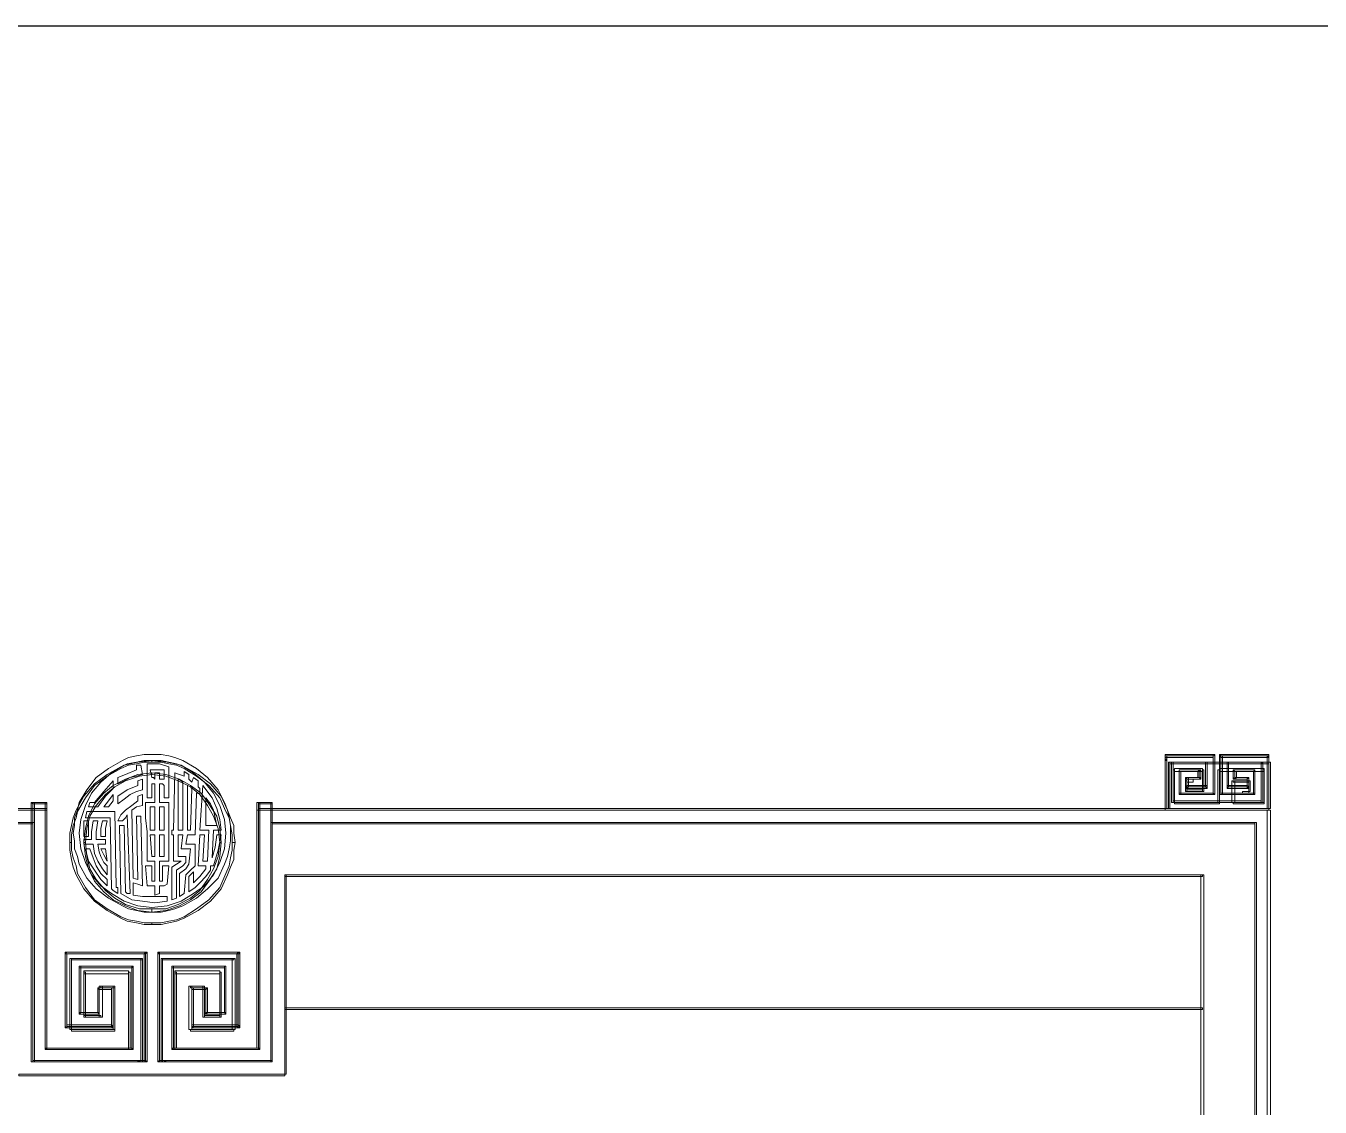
# Model space of a CAD drawing. Extents: x -66030 to 95157, y -13132 to 45879.
# Drawn here: x 85662 to 88934, y 43146 to 45879 of the extents above; entities that cross this region are included whole.
import ezdxf

# ---------------------------------------------------------------- set-up
doc = ezdxf.new("R2010")
doc.units = 0
doc.header["$LTSCALE"] = 100
doc.header["$MEASUREMENT"] = 0
doc.layers.get('0').update_dxf_attribs({"linetype": 'CONTINUOUS'})
doc.layers.add('3', color=11, linetype='CONTINUOUS')

msp = doc.modelspace()

# ---------------------------------------------------------------- linework, layer by layer
at = {"lineweight": 0}
for points in [[(85777.1, 43815), (85777.1, 43815), (85777.1, 43834.5), (85781, 43857.9), (85788.8, 43877.5), (85792.7, 43893.1), (85812.2, 43928.2), (85835.6, 43959.5), (85866.9, 43982.9), (85902, 44002.4), (85921.6, 44010.3), (85941.1, 44014.2), (85960.6, 44018.1), (85980.2, 44018.1), (85980.2, 44022), (85960.6, 44022), (85941.1, 44018.1), (85917.7, 44014.2), (85902, 44006.4), (85866.9, 43986.8), (85835.6, 43963.4), (85808.3, 43932.1), (85788.8, 43897), (85781, 43877.5), (85777.1, 43857.9), (85773.1, 43838.4), (85773.1, 43815), (85773.1, 43815)], [(85980.2, 44037.6), (86003.6, 44037.6), (86023.1, 44033.7), (86038.7, 44029.8), (86058.3, 44022), (86093.4, 44002.4), (86120.8, 43979), (86148.1, 43947.8), (86163.7, 43916.5), (86171.6, 43897), (86175.5, 43877.5), (86179.4, 43857.9), (86179.4, 43838.4), (86179.4, 43818.9), (86175.5, 43799.3), (86171.6, 43779.8), (86163.7, 43760.3), (86148.1, 43725.1), (86120.8, 43697.8), (86093.4, 43674.3), (86058.3, 43654.8), (86038.7, 43647), (86023.1, 43643.1), (86003.6, 43639.2), (85980.2, 43639.2), (85960.6, 43639.2), (85941.1, 43643.1), (85921.6, 43647), (85905.9, 43654.8), (85870.8, 43674.3), (85839.5, 43697.8), (85816.1, 43725.1), (85796.6, 43760.3), (85792.7, 43779.8), (85784.9, 43799.3), (85784.9, 43818.9), (85781, 43838.4), (85784.9, 43857.9), (85784.9, 43877.5), (85792.7, 43897), (85796.6, 43916.5), (85816.1, 43947.8), (85839.5, 43979), (85870.8, 44002.4), (85905.9, 44022), (85921.6, 44029.8), (85941.1, 44033.7), (85960.6, 44037.6), (85980.2, 44037.6)], [(85980.2, 44022), (86019.2, 44018.1), (86054.4, 44010.3), (86085.6, 43990.7), (86113, 43967.3), (86136.4, 43940), (86152, 43908.7), (86163.7, 43873.5), (86167.6, 43838.4), (86163.7, 43799.3), (86152, 43764.2), (86136.4, 43732.9), (86113, 43705.6), (86085.6, 43686.1), (86054.4, 43666.5), (86019.2, 43654.8), (85980.2, 43650.9), (85945, 43654.8), (85909.9, 43666.5), (85878.6, 43686.1), (85851.3, 43705.6), (85827.8, 43732.9), (85812.2, 43764.2), (85800.5, 43799.3), (85796.6, 43838.4), (85800.5, 43873.5), (85812.2, 43908.7), (85827.8, 43940), (85851.3, 43967.3), (85878.6, 43990.7), (85909.9, 44010.3), (85945, 44018.1), (85980.2, 44022)], [(85894.2, 43963.4), (85909.9, 43971.2), (85925.5, 43979), (85941.1, 43982.9), (85956.7, 43986.8), (85952.8, 44010.3), (85941.1, 44010.3), (85941.1, 43998.5), (85913.8, 43986.8), (85894.2, 43979), (85894.2, 43963.4)], [(85999.7, 43717.3), (86003.6, 43717.3), (86007.5, 43717.3), (86007.5, 43756.4), (86023.1, 43756.4), (86019.2, 43709.5), (86011.4, 43705.6), (85999.7, 43705.6), (85999.7, 43686.1), (85988, 43682.2), (85988, 43705.6), (85976.3, 43705.6), (85968.4, 43705.6), (85964.5, 43756.4), (85980.2, 43756.4), (85980.2, 43717.3), (85988, 43717.3), (85988, 43768.1), (85980.2, 43768.1), (85980.2, 43768.1), (85968.4, 43768.1), (85968.4, 43803.2), (85968.4, 43842.3), (85964.5, 43877.5), (85964.5, 43916.5), (85964.5, 43916.5), (85964.5, 43916.5), (85988, 43916.5), (85988, 43963.4), (85984.1, 43963.4), (85980.2, 43963.4), (85980.2, 43928.2), (85968.4, 43928.2), (85968.4, 44014.2), (85968.4, 44014.2), (85968.4, 44014.2), (85999.7, 44014.2), (86023.1, 44006.4), (86023.1, 44006.4), (86023.1, 44006.4), (86023.1, 43928.2), (86011.4, 43928.2), (86011.4, 43959.5), (86007.5, 43963.4), (85999.7, 43963.4), (85999.7, 43916.5), (86023.1, 43916.5), (86023.1, 43904.8), (86023.1, 43904.8), (86023.1, 43768.1), (86011.4, 43768.1), (86011.4, 43768.1), (85999.7, 43768.1), (85999.7, 43717.3)], [(85980.2, 44018.1), (85980.2, 44018.1), (86003.6, 44018.1), (86023.1, 44014.2), (86042.7, 44010.3), (86062.2, 44002.4), (86093.4, 43982.9), (86124.7, 43959.5), (86152, 43928.2), (86167.6, 43893.1), (86175.5, 43877.5), (86179.4, 43857.9), (86183.3, 43834.5), (86183.3, 43815), (86191.1, 43815), (86187.2, 43838.4), (86187.2, 43857.9), (86179.4, 43877.5), (86171.6, 43897), (86155.9, 43932.1), (86128.6, 43963.4), (86097.3, 43986.8), (86062.2, 44006.4), (86042.7, 44014.2), (86023.1, 44018.1), (86003.6, 44022), (85980.2, 44022), (85980.2, 44022)], [(85980.2, 44018.1), (85980.2, 44022), (85980.2, 44022), (85980.2, 44022), (85980.2, 44022), (85980.2, 44022), (85980.2, 44022), (85980.2, 44022)], [(88542.5, 44033.7), (88542.5, 44029.8), (88663.6, 44029.8), (88663.6, 44037.6), (88542.5, 44037.6), (88542.5, 44033.7), (88542.5, 44037.6), (88542.5, 44037.6), (88542.5, 44033.7)], [(88542.5, 44033.7), (88542.5, 44033.7), (88542.5, 44033.7), (88542.5, 44033.7), (88542.5, 44033.7), (88542.5, 44033.7), (88542.5, 44037.6), (88542.5, 44037.6), (88542.5, 44033.7)], [(88562, 43916.5), (88562, 44018.1), (88647.9, 44018.1), (88647.9, 43955.6), (88597.2, 43955.6), (88597.2, 43979), (88628.4, 43979), (88628.4, 43994.6), (88577.6, 43994.6), (88577.6, 43936), (88663.6, 43936), (88663.6, 44033.7), (88542.5, 44033.7), (88542.5, 44025.9), (88542.5, 44025.9), (88542.5, 43990.7), (88542.5, 43963.4), (88542.5, 43932.1), (88542.5, 43900.9), (88608.9, 43900.9), (88675.3, 43900.9), (88737.8, 43900.9), (88804.2, 43900.9), (88804.2, 43932.1), (88804.2, 43967.3), (88804.2, 43998.5), (88804.2, 44033.7), (88683.1, 44033.7), (88683.1, 43936), (88769, 43936), (88769, 43994.6), (88718.2, 43994.6), (88718.2, 43979), (88749.5, 43979), (88749.5, 43955.6), (88698.7, 43955.6), (88698.7, 44018.1), (88784.6, 44018.1), (88784.6, 43916.5), (88730, 43916.5), (88675.3, 43916.5), (88620.6, 43916.5), (88562, 43916.5)], [(88542.5, 44022), (88546.4, 44025.9), (88546.4, 44033.7), (88542.5, 44033.7), (88542.5, 44025.9), (88542.5, 44022), (88542.5, 44022), (88546.4, 44022), (88546.4, 44025.9)], [(88542.5, 44025.9), (88542.5, 44022), (88542.5, 44022), (88542.5, 44029.8), (88542.5, 44029.8), (88542.5, 44025.9), (88542.5, 44029.8), (88542.5, 44029.8), (88542.5, 44025.9)], [(88542.5, 43900.9), (88546.4, 43900.9), (88546.4, 43932.1), (88546.4, 43963.4), (88546.4, 43990.7), (88546.4, 44025.9), (88542.5, 44025.9), (88542.5, 43990.7), (88542.5, 43963.4), (88542.5, 43932.1), (88542.5, 43900.9), (88542.5, 43897), (88542.5, 43900.9), (88542.5, 43897), (88542.5, 43897)], [(88554.2, 43900.9), (88554.2, 44018.1), (88550.3, 44018.1), (88550.3, 43900.9)], [(88554.2, 44014.2), (88804.2, 44014.2), (88804.2, 44018.1), (88554.2, 44018.1)], [(88562, 44018.1), (88558.1, 44018.1), (88558.1, 43916.5), (88562, 43916.5), (88562, 44018.1), (88562, 44018.1), (88562, 44018.1), (88558.1, 44018.1), (88558.1, 44018.1)], [(88647.9, 44018.1), (88647.9, 44018.1), (88562, 44018.1), (88562, 44014.2), (88647.9, 44014.2), (88647.9, 44018.1), (88647.9, 44018.1), (88647.9, 44018.1), (88647.9, 44018.1)], [(88644, 44018.1), (88647.9, 44018.1), (88647.9, 44018.1), (88647.9, 44018.1), (88647.9, 44018.1), (88644, 44018.1), (88647.9, 44018.1), (88647.9, 44018.1), (88647.9, 44018.1)], [(88647.9, 43951.7), (88647.9, 43955.6), (88647.9, 44018.1), (88644, 44018.1), (88644, 43955.6), (88647.9, 43951.7), (88647.9, 43951.7), (88647.9, 43951.7), (88647.9, 43955.6)], [(88663.6, 44037.6), (88663.6, 44033.7), (88663.6, 43936), (88667.5, 43936), (88667.5, 44033.7), (88663.6, 44037.6), (88667.5, 44033.7), (88667.5, 44037.6), (88663.6, 44037.6)], [(88663.6, 44037.6), (88663.6, 44033.7), (88663.6, 44033.7), (88663.6, 44033.7), (88663.6, 44033.7), (88663.6, 44037.6), (88667.5, 44033.7), (88667.5, 44037.6), (88663.6, 44037.6)], [(88679.2, 44033.7), (88683.1, 44029.8), (88804.2, 44029.8), (88804.2, 44037.6), (88683.1, 44037.6), (88679.2, 44033.7), (88683.1, 44037.6), (88679.2, 44037.6), (88679.2, 44033.7)], [(88679.2, 44033.7), (88683.1, 44033.7), (88683.1, 44033.7), (88683.1, 44033.7), (88683.1, 44033.7), (88679.2, 44033.7), (88683.1, 44037.6), (88679.2, 44037.6), (88679.2, 44033.7)], [(88683.1, 43936), (88687, 43936), (88687, 44033.7), (88679.2, 44033.7), (88679.2, 43936), (88683.1, 43936), (88679.2, 43936), (88679.2, 43936), (88683.1, 43936)], [(88698.7, 44018.1), (88698.7, 44018.1), (88698.7, 43955.6), (88702.6, 43955.6), (88702.6, 44018.1), (88698.7, 44018.1), (88698.7, 44018.1), (88698.7, 44018.1), (88698.7, 44018.1)], [(88698.7, 44014.2), (88698.7, 44018.1), (88698.7, 44018.1), (88698.7, 44018.1), (88698.7, 44018.1), (88698.7, 44014.2), (88698.7, 44018.1), (88698.7, 44018.1), (88698.7, 44018.1)], [(88788.6, 44018.1), (88784.6, 44018.1), (88698.7, 44018.1), (88698.7, 44014.2), (88784.6, 44014.2), (88788.6, 44018.1), (88788.6, 44018.1), (88788.6, 44018.1), (88784.6, 44018.1)], [(88784.6, 43916.5), (88788.6, 43916.5), (88788.6, 44018.1), (88784.6, 44018.1), (88784.6, 43916.5), (88784.6, 43916.5), (88784.6, 43916.5), (88788.6, 43916.5), (88788.6, 43916.5)], [(88804.2, 44029.8), (88800.3, 44033.7), (88800.3, 43998.5), (88800.3, 43967.3), (88800.3, 43932.1), (88800.3, 43900.9), (88804.2, 43900.9), (88804.2, 43932.1), (88804.2, 43967.3), (88804.2, 43998.5), (88804.2, 44033.7), (88804.2, 44037.6), (88804.2, 44033.7), (88804.2, 44037.6), (88804.2, 44037.6)], [(88800.3, 44018.1), (88800.3, 43900.9), (88808.1, 43900.9), (88808.1, 44018.1)], [(88804.2, 44037.6), (88804.2, 44033.7), (88804.2, 44033.7), (88804.2, 44033.7), (88804.2, 44033.7), (88804.2, 44037.6), (88804.2, 44033.7), (88804.2, 44037.6), (88804.2, 44037.6)], [(85812.2, 43815), (85812.2, 43815), (85816.1, 43850.1), (85823.9, 43881.4), (85839.5, 43908.7), (85863, 43936), (85886.4, 43955.6), (85913.8, 43971.2), (85948.9, 43982.9), (85980.2, 43986.8), (85980.2, 43990.7), (85945, 43986.8), (85913.8, 43975.1), (85882.5, 43959.5), (85859.1, 43940), (85835.6, 43912.6), (85820, 43881.4), (85812.2, 43850.1), (85808.3, 43815), (85808.3, 43815)], [(85988, 43975.1), (85988, 43990.7), (85999.7, 43990.7), (85999.7, 43975.1), (86007.5, 43975.1), (86011.4, 43975.1), (86011.4, 43998.5), (85995.8, 43998.5), (85976.3, 43998.5), (85980.2, 43979), (85984.1, 43979), (85988, 43975.1)], [(85980.2, 43986.8), (85980.2, 43986.8), (86015.3, 43982.9), (86046.6, 43971.2), (86077.8, 43955.6), (86101.2, 43936), (86120.8, 43908.7), (86136.4, 43881.4), (86148.1, 43850.1), (86152, 43815), (86155.9, 43815), (86152, 43850.1), (86144.2, 43881.4), (86124.7, 43912.6), (86105.2, 43940), (86077.8, 43959.5), (86050.5, 43975.1), (86015.3, 43986.8), (85980.2, 43990.7), (85980.2, 43990.7)], [(85980.2, 43986.8), (85980.2, 43986.8), (85980.2, 43986.8), (85980.2, 43986.8), (85980.2, 43986.8), (85980.2, 43986.8), (85980.2, 43986.8), (85980.2, 43990.7)], [(86030.9, 43846.2), (86034.8, 43846.2), (86038.7, 43990.7), (86050.5, 43986.8), (86062.2, 43982.9), (86062.2, 43994.6), (86073.9, 43986.8), (86073.9, 43975.1), (86077.8, 43971.2), (86081.7, 43967.3), (86085.6, 43979), (86097.3, 43971.2), (86097.3, 43955.6), (86097.3, 43955.6), (86101.2, 43951.7), (86101.2, 43936), (86097.3, 43940), (86093.4, 43940), (86089.5, 43834.5), (86089.5, 43834.5), (86070, 43834.5), (86066.1, 43811.1), (86089.5, 43811.1), (86089.5, 43756.4), (86089.5, 43756.4), (86089.5, 43756.4), (86089.5, 43756.4), (86089.5, 43756.4), (86089.5, 43756.4), (86077.8, 43744.7), (86066.1, 43732.9), (86062.2, 43686.1), (86050.5, 43678.3), (86050.5, 43736.8), (86066.1, 43748.6), (86073.9, 43760.3), (86077.8, 43799.3), (86054.4, 43799.3), (86058.3, 43834.5), (86046.6, 43834.5), (86046.6, 43779.8), (86066.1, 43779.8), (86066.1, 43764.2), (86058.3, 43756.4), (86042.7, 43744.7), (86042.7, 43674.3), (86030.9, 43670.4), (86030.9, 43752.5), (86042.7, 43760.3), (86054.4, 43768.1), (86054.4, 43768.1), (86034.8, 43768.1), (86034.8, 43834.5), (86030.9, 43834.5), (86030.9, 43846.2)], [(88562, 43998.5), (88562, 43916.5), (88565.9, 43916.5), (88565.9, 43998.5)], [(88565.9, 43994.6), (88636.2, 43994.6), (88636.2, 44002.4), (88565.9, 44002.4)], [(88577.6, 43994.6), (88577.6, 43994.6), (88628.4, 43994.6), (88628.4, 43998.5), (88577.6, 43998.5), (88577.6, 43994.6), (88577.6, 43998.5), (88577.6, 43998.5), (88577.6, 43994.6)], [(88577.6, 43994.6), (88577.6, 43994.6), (88577.6, 43994.6), (88577.6, 43994.6), (88577.6, 43994.6), (88577.6, 43994.6), (88577.6, 43998.5), (88577.6, 43998.5), (88577.6, 43994.6)], [(88577.6, 43936), (88581.5, 43936), (88581.5, 43994.6), (88577.6, 43994.6), (88577.6, 43936), (88577.6, 43936), (88577.6, 43936), (88577.6, 43936), (88577.6, 43936)], [(88597.2, 43979), (88593.3, 43979), (88593.3, 43955.6), (88601.1, 43955.6), (88601.1, 43979), (88597.2, 43979), (88597.2, 43979), (88593.3, 43979), (88593.3, 43979)], [(88597.2, 43975.1), (88597.2, 43979), (88597.2, 43979), (88597.2, 43979), (88597.2, 43979), (88597.2, 43975.1), (88597.2, 43979), (88593.3, 43979), (88593.3, 43979)], [(88632.3, 43979), (88628.4, 43979), (88597.2, 43979), (88597.2, 43975.1), (88628.4, 43975.1), (88632.3, 43979), (88628.4, 43975.1), (88632.3, 43975.1), (88632.3, 43979)], [(88628.4, 43998.5), (88624.5, 43994.6), (88624.5, 43979), (88632.3, 43979), (88632.3, 43994.6), (88628.4, 43998.5), (88632.3, 43994.6), (88632.3, 43998.5), (88628.4, 43998.5)], [(88628.4, 43998.5), (88628.4, 43994.6), (88628.4, 43994.6), (88628.4, 43994.6), (88628.4, 43994.6), (88628.4, 43998.5), (88632.3, 43994.6), (88632.3, 43998.5), (88628.4, 43998.5)], [(88632.3, 43979), (88628.4, 43979), (88628.4, 43979), (88628.4, 43979), (88628.4, 43979), (88632.3, 43979), (88628.4, 43975.1), (88632.3, 43975.1), (88632.3, 43979)], [(88640.1, 43943.9), (88640.1, 43998.5), (88636.2, 43998.5), (88636.2, 43943.9)], [(88679.2, 43916.5), (88679.2, 43998.5), (88675.3, 43998.5), (88675.3, 43916.5)], [(88679.2, 43994.6), (88792.5, 43994.6), (88792.5, 44002.4), (88679.2, 44002.4)], [(88714.3, 43994.6), (88718.2, 43994.6), (88769, 43994.6), (88769, 43998.5), (88718.2, 43998.5), (88714.3, 43994.6), (88718.2, 43998.5), (88714.3, 43998.5), (88714.3, 43994.6)], [(88714.3, 43994.6), (88718.2, 43994.6), (88718.2, 43994.6), (88718.2, 43994.6), (88718.2, 43994.6), (88714.3, 43994.6), (88718.2, 43998.5), (88714.3, 43998.5), (88714.3, 43994.6)], [(88718.2, 43975.1), (88722.1, 43979), (88722.1, 43994.6), (88714.3, 43994.6), (88714.3, 43979), (88718.2, 43975.1), (88714.3, 43979), (88714.3, 43975.1), (88718.2, 43975.1)], [(88718.2, 43975.1), (88718.2, 43979), (88718.2, 43979), (88718.2, 43979), (88718.2, 43979), (88718.2, 43975.1), (88714.3, 43979), (88714.3, 43975.1), (88718.2, 43975.1)], [(88753.4, 43979), (88749.5, 43979), (88718.2, 43979), (88718.2, 43975.1), (88749.5, 43975.1), (88753.4, 43979), (88753.4, 43979), (88753.4, 43979), (88749.5, 43979)], [(88749.5, 43979), (88749.5, 43979), (88749.5, 43979), (88749.5, 43979), (88749.5, 43979), (88749.5, 43979), (88753.4, 43979), (88753.4, 43979), (88749.5, 43979)], [(88749.5, 43951.7), (88753.4, 43955.6), (88753.4, 43979), (88749.5, 43979), (88749.5, 43955.6), (88749.5, 43951.7), (88749.5, 43951.7), (88753.4, 43951.7), (88753.4, 43955.6)], [(88769, 43998.5), (88765.1, 43994.6), (88765.1, 43936), (88769, 43936), (88769, 43994.6), (88769, 43998.5), (88769, 43994.6), (88769, 43998.5), (88769, 43998.5)], [(88769, 43998.5), (88769, 43994.6), (88769, 43994.6), (88769, 43994.6), (88769, 43994.6), (88769, 43998.5), (88769, 43994.6), (88769, 43998.5), (88769, 43998.5)], [(88792.5, 43916.5), (88792.5, 43998.5), (88788.6, 43998.5), (88788.6, 43916.5)], [(85823.9, 43916.5), (85820, 43904.8), (85843.5, 43904.8), (85863, 43932.1), (85882.5, 43951.7), (85882.5, 43971.2), (85859.1, 43943.9), (85835.6, 43916.5), (85823.9, 43916.5)], [(85894.2, 43932.1), (85894.2, 43912.6), (85909.9, 43924.3), (85925.5, 43936), (85941.1, 43943.9), (85956.7, 43947.8), (85956.7, 43975.1), (85945, 43971.2), (85945, 43959.5), (85917.7, 43947.8), (85894.2, 43932.1)], [(86058.3, 43967.3), (86054.4, 43971.2), (86046.6, 43975.1), (86046.6, 43846.2), (86058.3, 43846.2), (86058.3, 43967.3)], [(86081.7, 43951.7), (86077.8, 43955.6), (86070, 43959.5), (86070, 43846.2), (86077.8, 43846.2), (86081.7, 43951.7)], [(86101.2, 43846.2), (86109.1, 43959.5), (86132.5, 43928.2), (86144.2, 43900.9), (86152, 43873.5), (86155.9, 43846.2), (86155.9, 43846.2), (86136.4, 43846.2), (86132.5, 43775.9), (86132.5, 43775.9), (86140.3, 43803.2), (86144.2, 43834.5), (86155.9, 43834.5), (86148.1, 43795.4), (86136.4, 43756.4), (86128.6, 43756.4), (86128.6, 43744.7), (86116.9, 43729), (86101.2, 43713.4), (86089.5, 43701.7), (86073.9, 43690), (86073.9, 43729), (86085.6, 43740.7), (86085.6, 43713.4), (86101.2, 43729), (86116.9, 43748.6), (86116.9, 43756.4), (86109.1, 43756.4), (86109.1, 43756.4), (86097.3, 43756.4), (86101.2, 43834.5), (86113, 43834.5), (86109.1, 43768.1), (86120.8, 43768.1), (86124.7, 43846.2), (86101.2, 43846.2)], [(88593.3, 43971.2), (88593.3, 43943.9), (88597.2, 43943.9), (88597.2, 43971.2)], [(88593.3, 43955.6), (88597.2, 43951.7), (88647.9, 43951.7), (88647.9, 43959.5), (88597.2, 43959.5), (88593.3, 43955.6), (88593.3, 43955.6), (88593.3, 43951.7), (88597.2, 43951.7)], [(88601.1, 43955.6), (88597.2, 43955.6), (88597.2, 43955.6), (88597.2, 43955.6), (88597.2, 43955.6), (88601.1, 43955.6), (88593.3, 43955.6), (88593.3, 43951.7), (88597.2, 43951.7)], [(88612.8, 43975.1), (88597.2, 43975.1), (88597.2, 43967.3), (88612.8, 43967.3)], [(88597.2, 43943.9), (88636.2, 43943.9), (88636.2, 43947.8), (88597.2, 43947.8)], [(88647.9, 43959.5), (88647.9, 43955.6), (88647.9, 43955.6), (88647.9, 43955.6), (88647.9, 43955.6), (88647.9, 43959.5), (88647.9, 43951.7), (88647.9, 43951.7), (88647.9, 43955.6)], [(88698.7, 43955.6), (88698.7, 43951.7), (88749.5, 43951.7), (88749.5, 43959.5), (88698.7, 43959.5), (88698.7, 43955.6), (88698.7, 43955.6), (88698.7, 43951.7), (88698.7, 43951.7)], [(88702.6, 43955.6), (88698.7, 43955.6), (88698.7, 43955.6), (88698.7, 43955.6), (88698.7, 43955.6), (88702.6, 43955.6), (88698.7, 43955.6), (88698.7, 43951.7), (88698.7, 43951.7)], [(88710.4, 43971.2), (88710.4, 43916.5), (88718.2, 43916.5), (88718.2, 43971.2)], [(88753.4, 43971.2), (88714.3, 43971.2), (88714.3, 43967.3), (88753.4, 43967.3)], [(88737.8, 43940), (88753.4, 43940), (88753.4, 43943.9), (88737.8, 43943.9)], [(88749.5, 43959.5), (88749.5, 43955.6), (88749.5, 43955.6), (88749.5, 43955.6), (88749.5, 43955.6), (88749.5, 43959.5), (88749.5, 43951.7), (88753.4, 43951.7), (88753.4, 43955.6)], [(88757.3, 43943.9), (88757.3, 43971.2), (88753.4, 43971.2), (88753.4, 43943.9)], [(85675.5, 43916.5), (85679.4, 43912.6), (85714.6, 43912.6), (85714.6, 43916.5), (85679.4, 43916.5), (85675.5, 43916.5), (85679.4, 43916.5), (85675.5, 43916.5), (85675.5, 43916.5)], [(85679.4, 43260.3), (85683.3, 43260.3), (85683.3, 43916.5), (85675.5, 43916.5), (85675.5, 43260.3), (85679.4, 43260.3), (85675.5, 43260.3), (85675.5, 43260.3), (85679.4, 43260.3)], [(85964.5, 43260.3), (85964.5, 43533.7), (85765.3, 43533.7), (85765.3, 43350.1), (85878.6, 43350.1), (85878.6, 43447.8), (85847.4, 43447.8), (85847.4, 43385.3), (85796.6, 43385.3), (85796.6, 43502.5), (85929.4, 43502.5), (85929.4, 43295.5), (85714.6, 43295.5), (85714.6, 43916.5), (85679.4, 43916.5), (85679.4, 43260.3), (85749.7, 43260.3), (85812.2, 43260.3), (85874.7, 43260.3), (85948.9, 43260.3), (85948.9, 43260.3), (85964.5, 43260.3)], [(85714.6, 43916.5), (85710.6, 43916.5), (85710.6, 43295.5), (85714.6, 43295.5), (85714.6, 43916.5), (85714.6, 43916.5), (85714.6, 43916.5), (85714.6, 43916.5), (85714.6, 43916.5)], [(85859.1, 43904.8), (85870.8, 43920.4), (85882.5, 43936), (85882.5, 43920.4), (85870.8, 43904.8), (85859.1, 43904.8)], [(85894.2, 43869.6), (85902, 43885.3), (85913.8, 43897), (85929.4, 43908.7), (85945, 43920.4), (85945, 43932.1), (85956.7, 43936), (85956.7, 43908.7), (85941.1, 43904.8), (85929.4, 43897), (85933.3, 43725.1), (85945, 43721.2), (85941.1, 43881.4), (85952.8, 43881.4), (85956.7, 43705.6), (85945, 43709.5), (85933.3, 43713.4), (85933.3, 43682.2), (85956.7, 43678.3), (85976.3, 43678.3), (85995.8, 43678.3), (86019.2, 43678.3), (86019.2, 43666.5), (85988, 43662.6), (85956.7, 43666.5), (85929.4, 43670.4), (85902, 43686.1), (85898.1, 43857.9), (85909.9, 43857.9), (85913.8, 43690), (85917.7, 43686.1), (85925.5, 43686.1), (85917.7, 43885.3), (85913.8, 43877.5), (85905.9, 43869.6), (85894.2, 43869.6)], [(85999.7, 43260.3), (85999.7, 43533.7), (86198.9, 43533.7), (86198.9, 43350.1), (86081.7, 43350.1), (86081.7, 43447.8), (86116.9, 43447.8), (86116.9, 43385.3), (86163.7, 43385.3), (86163.7, 43502.5), (86030.9, 43502.5), (86030.9, 43295.5), (86249.7, 43295.5), (86249.7, 43916.5), (86284.8, 43916.5), (86284.8, 43260.3), (86210.6, 43260.3), (86148.1, 43260.3), (86085.6, 43260.3), (86015.3, 43260.3), (86015.3, 43260.3), (85999.7, 43260.3)], [(86116.9, 43928.2), (86116.9, 43857.9), (86144.2, 43857.9), (86140.3, 43877.5), (86136.4, 43897), (86128.6, 43912.6), (86116.9, 43928.2)], [(86249.7, 43916.5), (86245.8, 43916.5), (86245.8, 43295.5), (86253.6, 43295.5), (86253.6, 43916.5), (86249.7, 43916.5), (86249.7, 43916.5), (86245.8, 43916.5), (86245.8, 43916.5)], [(86284.8, 43916.5), (86284.8, 43916.5), (86249.7, 43916.5), (86249.7, 43912.6), (86284.8, 43912.6), (86284.8, 43916.5), (86284.8, 43916.5), (86284.8, 43916.5), (86284.8, 43916.5)], [(86284.8, 43260.3), (86284.8, 43260.3), (86284.8, 43916.5), (86280.9, 43916.5), (86280.9, 43260.3), (86284.8, 43260.3), (86284.8, 43260.3), (86284.8, 43260.3), (86284.8, 43260.3)], [(88558.1, 43916.5), (88562, 43916.5), (88620.6, 43916.5), (88675.3, 43916.5), (88730, 43916.5), (88784.6, 43916.5), (88784.6, 43920.4), (88730, 43920.4), (88675.3, 43920.4), (88620.6, 43920.4), (88562, 43920.4), (88562, 43916.5), (88558.1, 43916.5), (88558.1, 43916.5), (88562, 43916.5)], [(88565.9, 43912.6), (88679.2, 43912.6), (88679.2, 43916.5), (88565.9, 43916.5)], [(88667.5, 43936), (88663.6, 43940), (88577.6, 43940), (88577.6, 43936), (88663.6, 43936), (88667.5, 43936), (88663.6, 43936), (88667.5, 43936), (88667.5, 43936)], [(88577.6, 43936), (88577.6, 43936), (88577.6, 43936), (88577.6, 43936), (88577.6, 43936), (88577.6, 43936), (88577.6, 43936), (88577.6, 43936), (88577.6, 43936)], [(88667.5, 43936), (88663.6, 43936), (88663.6, 43936), (88663.6, 43936), (88663.6, 43936), (88667.5, 43936), (88663.6, 43936), (88667.5, 43936), (88667.5, 43936)], [(88683.1, 43936), (88683.1, 43936), (88683.1, 43936), (88683.1, 43936), (88683.1, 43936), (88683.1, 43936), (88679.2, 43936), (88679.2, 43936), (88683.1, 43936)], [(88769, 43936), (88769, 43940), (88683.1, 43940), (88683.1, 43936), (88769, 43936), (88769, 43936), (88769, 43936), (88769, 43936), (88769, 43936)], [(88714.3, 43912.6), (88792.5, 43912.6), (88792.5, 43916.5), (88714.3, 43916.5)], [(88769, 43936), (88769, 43936), (88769, 43936), (88769, 43936), (88769, 43936), (88769, 43936), (88769, 43936), (88769, 43936), (88769, 43936)], [(85714.6, 43900.9), (83160.1, 43900.9), (83160.1, 43897), (85714.6, 43897)], [(85710.6, 43897), (85710.6, 43295.5), (85714.6, 43295.5), (85714.6, 43897)], [(85878.6, 43697.8), (85874.7, 43877.5), (85812.2, 43877.5), (85816.1, 43893.1), (85874.7, 43893.1), (85874.7, 43893.1), (85886.4, 43893.1), (85890.3, 43701.7), (85894.2, 43701.7), (85894.2, 43701.7), (85894.2, 43686.1), (85882.5, 43693.9), (85878.6, 43697.8)], [(85988, 43846.2), (85988, 43904.8), (85976.3, 43904.8), (85976.3, 43846.2), (85988, 43846.2)], [(85999.7, 43904.8), (85999.7, 43846.2), (86011.4, 43846.2), (86011.4, 43904.8), (85999.7, 43904.8)], [(86245.8, 43897), (86245.8, 43295.5), (86253.6, 43295.5), (86253.6, 43897)], [(88804.2, 43900.9), (86249.7, 43900.9), (86249.7, 43897), (88804.2, 43897)], [(88800.3, 43900.9), (88804.2, 43900.9), (88737.8, 43900.9), (88675.3, 43900.9), (88608.9, 43900.9), (88542.5, 43900.9), (88542.5, 43897), (88608.9, 43897), (88675.3, 43897), (88737.8, 43897), (88804.2, 43897), (88804.2, 43900.9), (88804.2, 43897), (88804.2, 43897), (88804.2, 43900.9)], [(88808.1, 39319.2), (88808.1, 43897), (88800.3, 43897), (88800.3, 39319.2)], [(85679.4, 43865.7), (83191.3, 43865.7), (83191.3, 43861.8), (85679.4, 43861.8)], [(85675.5, 43865.7), (85675.5, 43260.3), (85683.3, 43260.3), (85683.3, 43865.7)], [(85808.3, 43869.6), (85820, 43869.6), (85820, 43850.1), (85820, 43830.6), (85808.3, 43830.6), (85808.3, 43850.1), (85808.3, 43869.6)], [(85808.3, 43822.8), (85827.8, 43822.8), (85827.8, 43842.3), (85831.7, 43869.6), (85843.5, 43869.6), (85839.5, 43842.3), (85839.5, 43822.8), (85863, 43822.8), (85863, 43811.1), (85843.5, 43811.1), (85847.4, 43791.5), (85851.3, 43779.8), (85859.1, 43764.2), (85866.9, 43756.4), (85866.9, 43732.9), (85855.2, 43748.6), (85843.5, 43768.1), (85835.6, 43787.6), (85831.7, 43811.1), (85808.3, 43811.1), (85808.3, 43822.8)], [(85855.2, 43869.6), (85866.9, 43869.6), (85863, 43850.1), (85863, 43830.6), (85851.3, 43830.6), (85851.3, 43850.1), (85855.2, 43869.6)], [(86280.9, 43865.7), (86280.9, 43260.3), (86284.8, 43260.3), (86284.8, 43865.7)], [(88769, 43865.7), (86284.8, 43865.7), (86284.8, 43861.8), (88769, 43861.8)], [(88772.9, 39319.2), (88772.9, 43865.7), (88769, 43865.7), (88769, 39319.2)], [(85980.2, 43611.8), (85980.2, 43611.8), (85960.6, 43611.8), (85941.1, 43615.8), (85921.6, 43619.7), (85902, 43627.5), (85866.9, 43647), (85835.6, 43670.4), (85812.2, 43701.7), (85792.7, 43736.8), (85788.8, 43756.4), (85781, 43775.9), (85777.1, 43795.4), (85777.1, 43815), (85773.1, 43815), (85773.1, 43795.4), (85777.1, 43772), (85781, 43752.5), (85788.8, 43732.9), (85808.3, 43697.8), (85835.6, 43666.5), (85866.9, 43643.1), (85902, 43623.6), (85917.7, 43615.8), (85941.1, 43611.8), (85960.6, 43607.9), (85980.2, 43607.9), (85980.2, 43607.9)], [(85980.2, 43647), (85980.2, 43647), (85948.9, 43647), (85913.8, 43658.7), (85886.4, 43674.3), (85863, 43693.9), (85839.5, 43721.2), (85823.9, 43748.6), (85816.1, 43779.8), (85812.2, 43815), (85808.3, 43815), (85812.2, 43779.8), (85820, 43748.6), (85835.6, 43717.3), (85859.1, 43690), (85882.5, 43670.4), (85913.8, 43654.8), (85945, 43643.1), (85980.2, 43639.2), (85980.2, 43639.2)], [(85988, 43779.8), (85988, 43834.5), (85976.3, 43834.5), (85980.2, 43779.8), (85988, 43779.8)], [(86183.3, 43815), (86183.3, 43815), (86183.3, 43795.4), (86179.4, 43775.9), (86175.5, 43756.4), (86167.6, 43736.8), (86152, 43701.7), (86124.7, 43670.4), (86093.4, 43647), (86062.2, 43627.5), (86042.7, 43619.7), (86023.1, 43615.8), (86003.6, 43611.8), (85980.2, 43611.8), (85980.2, 43607.9), (86003.6, 43607.9), (86023.1, 43611.8), (86042.7, 43615.8), (86062.2, 43623.6), (86097.3, 43643.1), (86128.6, 43666.5), (86155.9, 43697.8), (86171.6, 43732.9), (86179.4, 43752.5), (86187.2, 43772), (86187.2, 43795.4), (86191.1, 43815), (86191.1, 43815)], [(86152, 43815), (86152, 43815), (86148.1, 43779.8), (86136.4, 43748.6), (86120.8, 43721.2), (86101.2, 43693.9), (86077.8, 43674.3), (86046.6, 43658.7), (86015.3, 43647), (85980.2, 43647), (85980.2, 43639.2), (86015.3, 43643.1), (86050.5, 43654.8), (86077.8, 43670.4), (86105.2, 43690), (86124.7, 43717.3), (86144.2, 43748.6), (86152, 43779.8), (86155.9, 43815), (86155.9, 43815)], [(85999.7, 43834.5), (85999.7, 43779.8), (86011.4, 43779.8), (86011.4, 43834.5), (85999.7, 43834.5)], [(85812.2, 43799.3), (85823.9, 43799.3), (85831.7, 43775.9), (85839.5, 43756.4), (85851.3, 43736.8), (85866.9, 43721.2), (85866.9, 43705.6), (85851.3, 43721.2), (85835.6, 43744.7), (85820, 43768.1), (85812.2, 43799.3)], [(85851.3, 43799.3), (85863, 43799.3), (85866.9, 43768.1), (85859.1, 43783.7), (85851.3, 43799.3)], [(86316.1, 43732.9), (86316.1, 43229.1), (86320, 43229.1), (86320, 43732.9)], [(88636.2, 43732.9), (86316.1, 43732.9), (86316.1, 43729), (88636.2, 43729)], [(88640.1, 39319.2), (88640.1, 43732.9), (88632.3, 43732.9), (88632.3, 39319.2)], [(85761.4, 43533.7), (85765.3, 43533.7), (85964.5, 43533.7), (85964.5, 43537.6), (85765.3, 43537.6), (85761.4, 43533.7), (85765.3, 43537.6), (85761.4, 43537.6), (85761.4, 43533.7)], [(85761.4, 43533.7), (85765.3, 43533.7), (85765.3, 43533.7), (85765.3, 43533.7), (85765.3, 43533.7), (85761.4, 43533.7), (85765.3, 43537.6), (85761.4, 43537.6), (85761.4, 43533.7)], [(85765.3, 43346.2), (85765.3, 43350.1), (85765.3, 43533.7), (85761.4, 43533.7), (85761.4, 43350.1), (85765.3, 43346.2), (85761.4, 43350.1), (85761.4, 43346.2), (85765.3, 43346.2)], [(85777.1, 43342.3), (85777.1, 43522), (85773.1, 43522), (85773.1, 43342.3)], [(85777.1, 43518.1), (85956.7, 43518.1), (85956.7, 43522), (85777.1, 43522)], [(85952.8, 43522), (85952.8, 43260.3), (85956.7, 43260.3), (85956.7, 43522)], [(85964.5, 43537.6), (85960.6, 43533.7), (85960.6, 43260.3), (85968.4, 43260.3), (85968.4, 43533.7), (85964.5, 43537.6), (85968.4, 43533.7), (85968.4, 43537.6), (85964.5, 43537.6)], [(85964.5, 43537.6), (85964.5, 43533.7), (85964.5, 43533.7), (85964.5, 43533.7), (85964.5, 43533.7), (85964.5, 43537.6), (85968.4, 43533.7), (85968.4, 43537.6), (85964.5, 43537.6)], [(85999.7, 43537.6), (85995.8, 43533.7), (85995.8, 43260.3), (85999.7, 43260.3), (85999.7, 43533.7), (85999.7, 43537.6), (85999.7, 43537.6), (85995.8, 43537.6), (85995.8, 43533.7)], [(85999.7, 43533.7), (85999.7, 43533.7), (85999.7, 43533.7), (85999.7, 43533.7), (85999.7, 43533.7), (85999.7, 43533.7), (85999.7, 43537.6), (85995.8, 43537.6), (85995.8, 43533.7)], [(86202.8, 43533.7), (86198.9, 43537.6), (85999.7, 43537.6), (85999.7, 43533.7), (86198.9, 43533.7), (86202.8, 43533.7), (86202.8, 43533.7), (86202.8, 43537.6), (86198.9, 43537.6)], [(86003.6, 43522), (86003.6, 43260.3), (86007.5, 43260.3), (86007.5, 43522)], [(86187.2, 43522), (86007.5, 43522), (86007.5, 43518.1), (86187.2, 43518.1)], [(86191.1, 43342.3), (86191.1, 43522), (86183.3, 43522), (86183.3, 43342.3)], [(86195, 43533.7), (86198.9, 43533.7), (86198.9, 43533.7), (86198.9, 43533.7), (86198.9, 43533.7), (86195, 43533.7), (86202.8, 43533.7), (86202.8, 43537.6), (86198.9, 43537.6)], [(86198.9, 43346.2), (86202.8, 43350.1), (86202.8, 43533.7), (86195, 43533.7), (86195, 43350.1), (86198.9, 43346.2), (86198.9, 43346.2), (86202.8, 43346.2), (86202.8, 43350.1)], [(85796.6, 43502.5), (85796.6, 43502.5), (85796.6, 43385.3), (85800.5, 43385.3), (85800.5, 43502.5), (85796.6, 43502.5), (85796.6, 43502.5), (85796.6, 43502.5), (85796.6, 43502.5)], [(85796.6, 43498.6), (85796.6, 43502.5), (85796.6, 43502.5), (85796.6, 43502.5), (85796.6, 43502.5), (85796.6, 43498.6), (85796.6, 43502.5), (85796.6, 43502.5), (85796.6, 43502.5)], [(85933.3, 43502.5), (85929.4, 43502.5), (85796.6, 43502.5), (85796.6, 43498.6), (85929.4, 43498.6), (85933.3, 43502.5), (85933.3, 43502.5), (85933.3, 43502.5), (85929.4, 43502.5)], [(85808.3, 43483), (85921.6, 43483), (85921.6, 43490.8), (85808.3, 43490.8)], [(85812.2, 43373.6), (85812.2, 43486.9), (85808.3, 43486.9), (85808.3, 43373.6)], [(85921.6, 43486.9), (85921.6, 43295.5), (85925.5, 43295.5), (85925.5, 43486.9)], [(85929.4, 43502.5), (85929.4, 43502.5), (85929.4, 43502.5), (85929.4, 43502.5), (85929.4, 43502.5), (85929.4, 43502.5), (85933.3, 43502.5), (85933.3, 43502.5), (85929.4, 43502.5)], [(85929.4, 43291.6), (85933.3, 43295.5), (85933.3, 43502.5), (85929.4, 43502.5), (85929.4, 43295.5), (85929.4, 43291.6), (85929.4, 43291.6), (85933.3, 43291.6), (85933.3, 43295.5)], [(86030.9, 43502.5), (86030.9, 43498.6), (86163.7, 43498.6), (86163.7, 43502.5), (86030.9, 43502.5), (86030.9, 43502.5), (86030.9, 43502.5), (86030.9, 43502.5), (86030.9, 43502.5)], [(86030.9, 43502.5), (86030.9, 43502.5), (86030.9, 43502.5), (86030.9, 43502.5), (86030.9, 43502.5), (86030.9, 43502.5), (86030.9, 43502.5), (86030.9, 43502.5), (86030.9, 43502.5)], [(86030.9, 43291.6), (86034.8, 43295.5), (86034.8, 43502.5), (86030.9, 43502.5), (86030.9, 43295.5), (86030.9, 43291.6), (86030.9, 43295.5), (86030.9, 43291.6), (86030.9, 43291.6)], [(86152, 43490.8), (86038.7, 43490.8), (86038.7, 43483), (86152, 43483)], [(86038.7, 43486.9), (86038.7, 43295.5), (86042.7, 43295.5), (86042.7, 43486.9)], [(86155.9, 43373.6), (86155.9, 43486.9), (86152, 43486.9), (86152, 43373.6)], [(86163.7, 43502.5), (86163.7, 43502.5), (86163.7, 43385.3), (86167.6, 43385.3), (86167.6, 43502.5), (86163.7, 43502.5), (86167.6, 43502.5), (86167.6, 43502.5), (86163.7, 43502.5)], [(86163.7, 43502.5), (86163.7, 43502.5), (86163.7, 43502.5), (86163.7, 43502.5), (86163.7, 43502.5), (86163.7, 43502.5), (86167.6, 43502.5), (86167.6, 43502.5), (86163.7, 43502.5)], [(85843.5, 43447.8), (85847.4, 43443.9), (85878.6, 43443.9), (85878.6, 43447.8), (85847.4, 43447.8), (85843.5, 43447.8), (85847.4, 43447.8), (85843.5, 43447.8), (85843.5, 43447.8)], [(85843.5, 43447.8), (85847.4, 43447.8), (85847.4, 43447.8), (85847.4, 43447.8), (85847.4, 43447.8), (85843.5, 43447.8), (85847.4, 43447.8), (85843.5, 43447.8), (85843.5, 43447.8)], [(85847.4, 43381.4), (85847.4, 43385.3), (85847.4, 43447.8), (85843.5, 43447.8), (85843.5, 43385.3), (85847.4, 43381.4), (85847.4, 43381.4), (85847.4, 43381.4), (85847.4, 43385.3)], [(85847.4, 43451.7), (85847.4, 43373.6), (85855.2, 43373.6), (85855.2, 43451.7)], [(85851.3, 43447.8), (85886.4, 43447.8), (85886.4, 43451.7), (85851.3, 43451.7)], [(85878.6, 43447.8), (85878.6, 43447.8), (85878.6, 43350.1), (85882.5, 43350.1), (85882.5, 43447.8), (85878.6, 43447.8), (85882.5, 43447.8), (85882.5, 43447.8), (85878.6, 43447.8)], [(85878.6, 43447.8), (85878.6, 43447.8), (85878.6, 43447.8), (85878.6, 43447.8), (85878.6, 43447.8), (85878.6, 43447.8), (85882.5, 43447.8), (85882.5, 43447.8), (85878.6, 43447.8)], [(85882.5, 43451.7), (85882.5, 43342.3), (85886.4, 43342.3), (85886.4, 43451.7)], [(86073.9, 43451.7), (86073.9, 43342.3), (86081.7, 43342.3), (86081.7, 43451.7)], [(86113, 43451.7), (86077.8, 43451.7), (86077.8, 43447.8), (86113, 43447.8)], [(86081.7, 43447.8), (86081.7, 43447.8), (86081.7, 43350.1), (86085.6, 43350.1), (86085.6, 43447.8), (86081.7, 43447.8), (86081.7, 43447.8), (86081.7, 43447.8), (86081.7, 43447.8)], [(86081.7, 43443.9), (86081.7, 43447.8), (86081.7, 43447.8), (86081.7, 43447.8), (86081.7, 43447.8), (86081.7, 43443.9), (86081.7, 43447.8), (86081.7, 43447.8), (86081.7, 43447.8)], [(86120.8, 43447.8), (86116.9, 43447.8), (86081.7, 43447.8), (86081.7, 43443.9), (86116.9, 43443.9), (86120.8, 43447.8), (86120.8, 43447.8), (86120.8, 43447.8), (86116.9, 43447.8)], [(86109.1, 43451.7), (86109.1, 43373.6), (86113, 43373.6), (86113, 43451.7)], [(86113, 43447.8), (86116.9, 43447.8), (86116.9, 43447.8), (86116.9, 43447.8), (86116.9, 43447.8), (86113, 43447.8), (86120.8, 43447.8), (86120.8, 43447.8), (86116.9, 43447.8)], [(86116.9, 43381.4), (86120.8, 43385.3), (86120.8, 43447.8), (86113, 43447.8), (86113, 43385.3), (86116.9, 43381.4), (86113, 43385.3), (86113, 43381.4), (86116.9, 43381.4)], [(86316.1, 43393.1), (88636.2, 43393.1), (88636.2, 43397), (86316.1, 43397)], [(85796.6, 43385.3), (85796.6, 43381.4), (85847.4, 43381.4), (85847.4, 43385.3), (85796.6, 43385.3), (85796.6, 43385.3), (85796.6, 43385.3), (85796.6, 43381.4), (85796.6, 43381.4)], [(85800.5, 43385.3), (85796.6, 43385.3), (85796.6, 43385.3), (85796.6, 43385.3), (85796.6, 43385.3), (85800.5, 43385.3), (85796.6, 43385.3), (85796.6, 43381.4), (85796.6, 43381.4)], [(85851.3, 43377.5), (85808.3, 43377.5), (85808.3, 43373.6), (85851.3, 43373.6)], [(85847.4, 43385.3), (85847.4, 43385.3), (85847.4, 43385.3), (85847.4, 43385.3), (85847.4, 43385.3), (85847.4, 43385.3), (85847.4, 43381.4), (85847.4, 43381.4), (85847.4, 43385.3)], [(86116.9, 43381.4), (86116.9, 43385.3), (86116.9, 43385.3), (86116.9, 43385.3), (86116.9, 43385.3), (86116.9, 43381.4), (86113, 43385.3), (86113, 43381.4), (86116.9, 43381.4)], [(86113, 43373.6), (86152, 43373.6), (86152, 43377.5), (86113, 43377.5)], [(86167.6, 43385.3), (86163.7, 43385.3), (86116.9, 43385.3), (86116.9, 43381.4), (86163.7, 43381.4), (86167.6, 43385.3), (86163.7, 43381.4), (86167.6, 43381.4), (86167.6, 43385.3)], [(86167.6, 43385.3), (86163.7, 43385.3), (86163.7, 43385.3), (86163.7, 43385.3), (86163.7, 43385.3), (86167.6, 43385.3), (86163.7, 43381.4), (86167.6, 43381.4), (86167.6, 43385.3)], [(85765.3, 43346.2), (85765.3, 43350.1), (85765.3, 43350.1), (85765.3, 43350.1), (85765.3, 43350.1), (85765.3, 43346.2), (85761.4, 43350.1), (85761.4, 43346.2), (85765.3, 43346.2)], [(85882.5, 43350.1), (85878.6, 43354.1), (85765.3, 43354.1), (85765.3, 43346.2), (85878.6, 43346.2), (85882.5, 43350.1), (85878.6, 43346.2), (85882.5, 43346.2), (85882.5, 43350.1)], [(85886.4, 43342.3), (85777.1, 43342.3), (85777.1, 43338.4), (85886.4, 43338.4)], [(85882.5, 43350.1), (85878.6, 43350.1), (85878.6, 43350.1), (85878.6, 43350.1), (85878.6, 43350.1), (85882.5, 43350.1), (85878.6, 43346.2), (85882.5, 43346.2), (85882.5, 43350.1)], [(86077.8, 43338.4), (86187.2, 43338.4), (86187.2, 43342.3), (86077.8, 43342.3)], [(86081.7, 43350.1), (86081.7, 43346.2), (86198.9, 43346.2), (86198.9, 43354.1), (86081.7, 43354.1), (86081.7, 43350.1), (86081.7, 43350.1), (86081.7, 43346.2), (86081.7, 43346.2)], [(86085.6, 43350.1), (86081.7, 43350.1), (86081.7, 43350.1), (86081.7, 43350.1), (86081.7, 43350.1), (86085.6, 43350.1), (86081.7, 43350.1), (86081.7, 43346.2), (86081.7, 43346.2)], [(86198.9, 43354.1), (86198.9, 43350.1), (86198.9, 43350.1), (86198.9, 43350.1), (86198.9, 43350.1), (86198.9, 43354.1), (86198.9, 43346.2), (86202.8, 43346.2), (86202.8, 43350.1)], [(85710.6, 43295.5), (85714.6, 43291.6), (85929.4, 43291.6), (85929.4, 43295.5), (85714.6, 43295.5), (85710.6, 43295.5), (85710.6, 43295.5), (85710.6, 43291.6), (85714.6, 43291.6)], [(85921.6, 43295.5), (85714.6, 43295.5), (85714.6, 43291.6), (85921.6, 43291.6)], [(86253.6, 43295.5), (86249.7, 43295.5), (86030.9, 43295.5), (86030.9, 43291.6), (86249.7, 43291.6), (86253.6, 43295.5), (86249.7, 43291.6), (86253.6, 43291.6), (86253.6, 43295.5)], [(86249.7, 43295.5), (86038.7, 43295.5), (86038.7, 43291.6), (86249.7, 43291.6)], [(85679.4, 43260.3), (85956.7, 43260.3), (85956.7, 43264.2), (85679.4, 43264.2)], [(85945, 43260.3), (85948.9, 43264.2), (85874.7, 43264.2), (85812.2, 43264.2), (85749.7, 43264.2), (85679.4, 43264.2), (85679.4, 43260.3), (85749.7, 43260.3), (85812.2, 43260.3), (85874.7, 43260.3), (85948.9, 43260.3), (85948.9, 43260.3), (85948.9, 43260.3), (85948.9, 43260.3), (85948.9, 43260.3)], [(85948.9, 43264.2), (85945, 43260.3), (85945, 43260.3), (85948.9, 43260.3), (85948.9, 43260.3), (85948.9, 43264.2), (85948.9, 43264.2), (85945, 43264.2), (85945, 43260.3)], [(85968.4, 43260.3), (85964.5, 43264.2), (85948.9, 43264.2), (85948.9, 43260.3), (85964.5, 43260.3), (85968.4, 43260.3), (85964.5, 43260.3), (85968.4, 43260.3), (85968.4, 43260.3)], [(85968.4, 43260.3), (85964.5, 43260.3), (85964.5, 43260.3), (85964.5, 43260.3), (85964.5, 43260.3), (85968.4, 43260.3), (85964.5, 43260.3), (85968.4, 43260.3), (85968.4, 43260.3)], [(85995.8, 43260.3), (85999.7, 43260.3), (86015.3, 43260.3), (86015.3, 43264.2), (85999.7, 43264.2), (85995.8, 43260.3), (85995.8, 43260.3), (85995.8, 43260.3), (85999.7, 43260.3)], [(85999.7, 43260.3), (85999.7, 43260.3), (85999.7, 43260.3), (85999.7, 43260.3), (85999.7, 43260.3), (85999.7, 43260.3), (85995.8, 43260.3), (85995.8, 43260.3), (85999.7, 43260.3)], [(86284.8, 43264.2), (86007.5, 43264.2), (86007.5, 43260.3), (86284.8, 43260.3)], [(86011.4, 43260.3), (86015.3, 43260.3), (86085.6, 43260.3), (86148.1, 43260.3), (86210.6, 43260.3), (86284.8, 43260.3), (86284.8, 43264.2), (86210.6, 43264.2), (86148.1, 43264.2), (86085.6, 43264.2), (86015.3, 43264.2), (86015.3, 43260.3), (86011.4, 43260.3), (86011.4, 43260.3), (86015.3, 43260.3)], [(86015.3, 43264.2), (86011.4, 43260.3), (86011.4, 43260.3), (86015.3, 43260.3), (86015.3, 43260.3), (86015.3, 43264.2), (86015.3, 43260.3), (86015.3, 43264.2), (86015.3, 43264.2)], [(86316.1, 43229.1), (85644.2, 43229.1), (85644.2, 43225.2), (86316.1, 43225.2)]]:
    msp.add_lwpolyline(points, close=True, dxfattribs=at)
at = {"layer": '3', "color": 2}
msp.add_lwpolyline([(95156.9, -13132.3), (-66009.4, -13132.3), (-66009.4, 45878.9), (95156.9, 45878.9)], close=True, dxfattribs=at)

doc.saveas('drawing.dxf')
